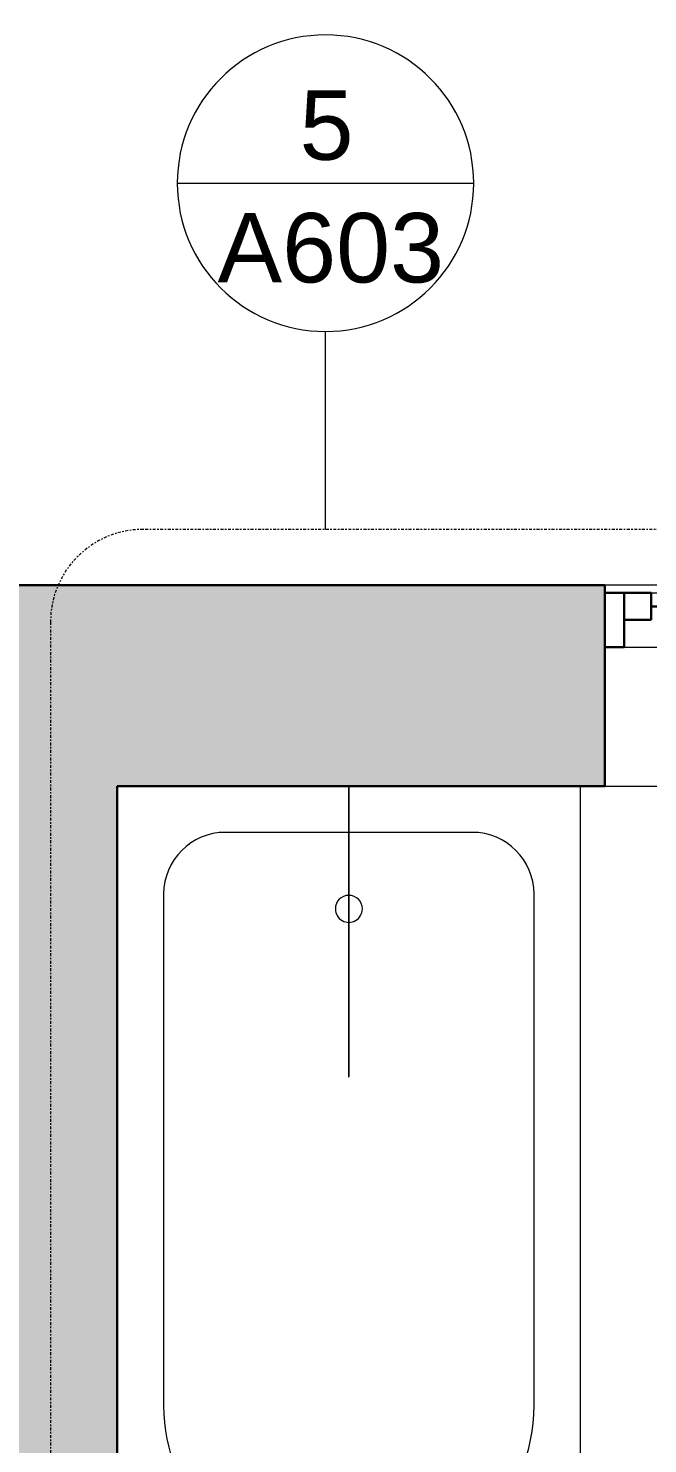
# Model space of a CAD drawing. Header units: inches. Extents: x -545 to 1083, y -2066 to -1239.
# Drawn here: x 691 to 731.1, y -1740.6 to -1648.9 of the extents above; entities that cross this region are included whole.
import ezdxf

# ---------------------------------------------------------------- set-up
doc = ezdxf.new("R2010")
doc.units = ezdxf.units.IN
doc.header["$MEASUREMENT"] = 0
doc.linetypes.add('Dash Dot 3_16_', pattern=[0.3125, 0.1875, -0.0625, 0, -0.0625])
doc.linetypes.add('IMPORT-HIDDEN', pattern=[0.5625, 0.375, -0.1875])
for name, color, linetype, lineweight in [('A-ANNO-SYMB', 150, 'Continuous', 9), ('A-GLAZ', 151, 'Continuous', 18), ('A-WALL', 113, 'Continuous', 18), ('A-WALL-PATT', 111, 'Continuous', 18), ('G-IMPT', 8, 'Continuous', 9), ('I-WALL', 2, 'Continuous', 18), ('P-SANR-FIXT', 6, 'Continuous', 9)]:
    doc.layers.add(name, color=color, linetype=linetype, lineweight=lineweight)
doc.styles.add('Swis721 Lt BT', font='swissl.ttf', dxfattribs={"height": 4.5})

# ---------------------------------------------------------------- blocks, each defined once
blk = doc.blocks.new('Tub-Rectangular-3D - Tub-Rectangular-3D 4_ 6 1_8_-5224352-2ND FLOOR - CONSTRUCTION')
at = {"layer": 'P-SANR-FIXT'}
for p, q in [((10.4, 36), (-43.725, 36)), ((10.4, 6), (10.4, 36)), ((-3.6, 33), (-36.725, 33)), ((-40.725, 29), (-40.725, 13)), ((7.4, 20), (7.4, 22)), ((-36.725, 9), (-3.6, 9))]:
    blk.add_line(p, q, dxfattribs=at)
for centre, radius, start, end in [((-36.725, 29), 4, 90, 180), ((-3.6, 22), 11, 360, 90), ((-35.768, 21), 0.875, 90, 270), ((-35.768, 21), 0.875, 270, 90), ((-3.6, 20), 11, 270, 0), ((-36.725, 13), 4, 180, 270)]:
    blk.add_arc(centre, radius, start, end, dxfattribs=at)
blk = doc.blocks.new('Window-Double-Hung - 18_ x 36_-5956772-2ND FLOOR - CONSTRUCTION')
at = {"layer": 'A-GLAZ', "color": 8, "lineweight": 30}
for p, q in [((-9, 6.5), (-9, -6.5)), ((9, -6.5), (9, 6.5)), ((-9, 6), (-6, 6)), ((-7.75, 6), (-7.75, 2.5)), ((-6, 6), (-6, 4.25)), ((6, 6), (9, 6)), ((6, 6), (6, 4.25)), ((7.75, 6), (7.75, 2.5)), ((-6, 5.125), (6, 5.125)), ((-7.75, 4.25), (-6, 4.25)), ((7.75, 4.25), (6, 4.25)), ((-9, 2.5), (-7.75, 2.5)), ((7.75, 2.5), (9, 2.5))]:
    blk.add_line(p, q, dxfattribs=at)
at = {"layer": 'A-GLAZ'}
for p, q in [((9, 6.5), (-9, 6.5)), ((-9, -6.5), (9, -6.5))]:
    blk.add_line(p, q, dxfattribs=at)
at = {"layer": 'A-GLAZ', "lineweight": 9}
for p, q in [((-6, 6), (6, 6)), ((-7.75, 2.5), (7.75, 2.5))]:
    blk.add_line(p, q, dxfattribs=at)
blk = doc.blocks.new('Family1 - Shower head - side view_dwg-V13-2ND FLOOR - CONSTRUCTION')
at = {"layer": 'G-IMPT'}
for p, q in [((114.065, 0), (119.762, 0)), ((114.065, 0), (114.104, 0)), ((114.065, 0), (119.762, 0)), ((119.723, 0), (114.104, 0)), ((116.244, 0), (116.245, 0)), ((116.244, 0), (116.303, 0)), ((116.284, 0), (116.244, 0)), ((116.245, 0), (116.244, 0)), ((116.244, 0), (116.244, 0)), ((116.244, 0), (116.244, 0)), ((116.245, 0), (116.246, 0)), ((116.245, 0), (116.245, 0)), ((116.245, 0), (116.245, 0)), ((116.245, 0), (116.245, 0)), ((116.245, 0), (116.245, 0)), ((116.245, 0), (116.245, 0)), ((116.245, 0), (116.245, 0)), ((116.245, 0), (116.245, 0)), ((116.245, 0), (116.245, 0)), ((116.246, 0), (116.245, 0)), ((116.246, 0), (116.246, 0)), ((116.246, 0), (116.246, 0)), ((116.303, 0), (116.304, 0)), ((116.304, 0), (116.303, 0)), ((116.304, 0), (116.303, 0)), ((116.343, 0), (116.303, 0)), ((116.307, 0), (116.304, 0)), ((116.31, 0), (116.306, 0)), ((116.319, 0), (116.306, 0)), ((116.313, 0), (116.308, 0)), ((116.319, 0), (116.311, 0)), ((116.318, 0), (116.319, 0)), ((116.441, 0), (116.441, 0)), ((116.442, 0), (116.441, 0)), ((116.442, 0), (116.441, 0)), ((116.441, 0), (116.441, 0)), ((116.441, 0), (116.441, 0)), ((116.441, 0), (116.442, 0)), ((116.441, 0), (116.442, 0)), ((116.441, 0), (116.441, 0)), ((116.441, 0), (116.441, 0)), ((116.444, 0), (116.441, 0)), ((116.441, 0), (116.441, 0)), ((116.441, 0), (117.386, 0)), ((116.461, 0), (116.441, 0)), ((116.441, 0), (116.465, 0)), ((116.441, 0), (116.465, 0)), ((116.442, 0), (116.442, 0)), ((116.442, 0), (116.442, 0)), ((116.442, 0), (116.442, 0)), ((116.442, 0), (116.442, 0)), ((116.442, 0), (116.442, 0)), ((116.442, 0), (116.443, 0)), ((116.443, 0), (116.442, 0)), ((116.442, 0), (116.443, 0)), ((116.443, 0), (116.442, 0)), ((116.444, 0), (116.443, 0)), ((116.444, 0), (116.443, 0)), ((116.443, 0), (116.444, 0)), ((116.443, 0), (116.444, 0)), ((116.444, 0), (116.443, 0)), ((116.444, 0), (116.443, 0)), ((116.445, 0), (116.443, 0)), ((116.444, 0), (116.444, 0)), ((116.444, 0), (116.445, 0)), ((116.444, 0), (116.444, 0)), ((116.444, 0), (116.444, 0)), ((116.444, 0), (116.444, 0)), ((116.444, 0), (116.444, 0)), ((116.445, 0), (116.444, 0)), ((116.444, 0), (116.444, 0)), ((116.444, 0), (116.445, 0)), ((116.445, 0), (116.444, 0)), ((116.448, 0), (116.445, 0)), ((116.445, 0), (116.446, 0)), ((116.445, 0), (116.445, 0)), ((116.445, 0), (116.445, 0)), ((116.449, 0), (116.446, 0)), ((116.447, 0), (116.446, 0)), ((116.446, 0), (116.447, 0)), ((116.448, 0), (116.446, 0)), ((116.447, 0), (116.448, 0)), ((116.448, 0), (116.447, 0)), ((116.447, 0), (116.447, 0)), ((116.447, 0), (116.447, 0)), ((116.447, 0), (116.448, 0)), ((116.448, 0), (116.447, 0)), ((116.449, 0), (116.447, 0)), ((116.447, 0), (116.454, 0)), ((116.448, 0), (116.449, 0)), ((116.448, 0), (116.449, 0)), ((116.449, 0), (116.448, 0)), ((116.448, 0), (116.448, 0)), ((116.448, 0), (116.448, 0)), ((116.449, 0), (116.448, 0)), ((116.448, 0), (116.448, 0)), ((116.448, 0), (116.448, 0)), ((116.448, 0), (116.449, 0)), ((116.449, 0), (116.448, 0)), ((116.448, 0), (116.448, 0)), ((116.448, 0), (116.448, 0)), ((116.448, 0), (116.449, 0)), ((116.449, 0), (116.45, 0)), ((116.451, 0), (116.449, 0)), ((116.451, 0), (116.449, 0)), ((116.449, 0), (116.451, 0)), ((116.451, 0), (116.449, 0)), ((116.449, 0), (116.451, 0)), ((116.455, 0), (116.449, 0)), ((116.449, 0), (116.455, 0)), ((116.454, 0), (116.449, 0)), ((116.45, 0), (116.452, 0)), ((116.452, 0), (116.451, 0)), ((116.452, 0), (116.451, 0)), ((116.451, 0), (116.452, 0)), ((116.451, 0), (116.452, 0)), ((116.454, 0), (116.452, 0)), ((116.452, 0), (116.453, 0)), ((116.453, 0), (116.452, 0)), ((116.452, 0), (116.453, 0)), ((116.452, 0), (116.453, 0)), ((116.453, 0), (116.452, 0)), ((116.453, 0), (116.453, 0)), ((116.454, 0), (116.453, 0)), ((116.454, 0), (116.453, 0)), ((116.453, 0), (116.453, 0)), ((116.453, 0), (116.455, 0)), ((116.455, 0), (116.453, 0)), ((116.453, 0), (116.455, 0)), ((116.453, 0), (116.455, 0)), ((116.455, 0), (116.453, 0)), ((116.456, 0), (116.454, 0)), ((116.454, 0), (116.456, 0)), ((116.456, 0), (116.454, 0)), ((116.455, 0), (116.456, 0)), ((116.455, 0), (116.457, 0)), ((116.455, 0), (116.455, 0)), ((116.455, 0), (116.455, 0)), ((116.456, 0), (116.455, 0)), ((116.455, 0), (116.456, 0)), ((116.455, 0), (116.455, 0)), ((116.455, 0), (116.455, 0)), ((116.456, 0), (116.455, 0)), ((116.455, 0), (116.456, 0)), ((116.456, 0), (116.455, 0)), ((116.455, 0), (116.456, 0)), ((116.455, 0), (116.457, 0)), ((116.456, 0), (116.456, 0)), ((116.456, 0), (116.457, 0)), ((116.456, 0), (116.457, 0)), ((116.457, 0), (116.456, 0)), ((116.457, 0), (116.456, 0)), ((116.456, 0), (116.457, 0)), ((116.457, 0), (116.456, 0)), ((116.456, 0), (116.457, 0)), ((116.456, 0), (116.458, 0)), ((116.458, 0), (116.456, 0)), ((116.456, 0), (116.458, 0)), ((116.457, 0), (116.458, 0)), ((116.458, 0), (116.457, 0)), ((116.457, 0), (116.458, 0)), ((116.457, 0), (116.457, 0)), ((116.457, 0), (116.457, 0)), ((116.457, 0), (116.459, 0)), ((116.459, 0), (116.458, 0)), ((116.458, 0), (116.459, 0)), ((116.459, 0), (116.458, 0)), ((116.459, 0), (116.459, 0)), ((116.459, 0), (116.459, 0)), ((116.46, 0), (116.459, 0)), ((116.461, 0), (116.459, 0)), ((116.459, 0), (116.459, 0)), ((116.459, 0), (116.459, 0)), ((116.463, 0), (116.461, 0)), ((116.461, 0), (116.463, 0)), ((116.462, 0), (116.463, 0)), ((116.463, 0), (116.463, 0)), ((116.463, 0), (116.463, 0)), ((116.463, 0), (116.464, 0)), ((116.466, 0), (116.463, 0)), ((116.463, 0), (116.467, 0)), ((116.464, 0), (116.465, 0)), ((116.465, 0), (116.466, 0)), ((117.362, 0), (116.465, 0)), ((116.466, 0), (116.473, 0)), ((116.47, 0), (116.467, 0)), ((116.47, 0), (116.467, 0)), ((116.467, 0), (116.476, 0)), ((116.47, 0), (116.467, 0)), ((116.47, 0), (116.473, 0)), ((116.47, 0), (116.473, 0)), ((116.47, 0), (116.474, 0)), ((116.474, 0), (116.47, 0)), ((116.473, 0), (116.478, 0)), ((116.478, 0), (116.473, 0)), ((116.485, 0), (116.476, 0)), ((116.488, 0), (116.478, 0)), ((116.478, 0), (116.481, 0)), ((116.482, 0), (116.481, 0)), ((116.482, 0), (116.481, 0)), ((116.484, 0), (116.482, 0)), ((116.484, 0), (116.482, 0)), ((116.487, 0), (116.484, 0)), ((116.487, 0), (116.484, 0)), ((116.485, 0), (116.492, 0)), ((116.487, 0), (116.49, 0)), ((116.492, 0), (116.488, 0)), ((116.49, 0), (116.491, 0)), ((116.49, 0), (116.492, 0)), ((116.491, 0), (116.493, 0)), ((116.492, 0), (116.494, 0)), ((116.493, 0), (116.493, 0)), ((116.493, 0), (116.497, 0)), ((116.494, 0), (116.496, 0)), ((116.496, 0), (116.497, 0)), ((116.497, 0), (116.497, 0)), ((117.319, 0), (116.507, 0)), ((118.291, 0), (116.507, 0)), ((118.291, 0), (116.507, 0)), ((117.319, 0), (116.507, 0)), ((116.511, 0), (117.316, 0)), ((116.539, 0), (116.511, 0)), ((116.539, 0), (116.511, 0)), ((116.539, 0), (116.536, 0)), ((116.539, 0), (117.288, 0)), ((117.102, 0), (116.725, 0)), ((117.316, 0), (117.288, 0)), ((117.316, 0), (117.288, 0)), ((117.291, 0), (117.288, 0)), ((117.291, 0), (117.288, 0)), ((118.291, 0), (117.319, 0)), ((118.291, 0), (117.319, 0)), ((117.362, 0), (117.386, 0)), ((117.362, 0), (117.386, 0)), ((117.386, 0), (117.366, 0)), ((117.524, 0), (117.484, 0)), ((117.524, 0), (117.583, 0)), ((117.583, 0), (117.543, 0)), ((119.723, 0), (119.762, 0)), ((125.893, 0), (125.823, 0)), ((125.823, 0), (125.893, 0)), ((125.903, 0), (125.823, 0)), ((125.823, 0), (125.903, 0)), ((125.823, 0), (125.853, 0)), ((125.853, 0), (125.823, 0)), ((125.835, 0), (125.823, 0)), ((126.801, 0), (125.823, 0)), ((125.823, 0), (125.854, 0)), ((126.65, 0), (125.835, 0)), ((125.854, 0), (125.863, 0)), ((127.504, 0), (125.893, 0)), ((125.893, 0), (127.615, 0)), ((126.801, 0), (125.903, 0)), ((127.512, 0), (125.903, 0)), ((126.801, 0), (126.65, 0)), ((132.519, 0), (126.801, 0)), ((132.519, 0), (126.801, 0)), ((127.504, 0), (127.615, 0)), ((127.504, 0), (127.574, 0)), ((127.803, 0), (127.512, 0)), ((127.53, 0), (127.52, 0)), ((127.52, 0), (127.53, 0)), ((127.52, 0), (127.53, 0)), ((127.53, 0), (127.52, 0)), ((127.52, 0), (127.53, 0)), ((127.53, 0), (127.52, 0)), ((127.53, 0), (127.52, 0)), ((127.53, 0), (127.61, 0)), ((127.61, 0), (127.53, 0)), ((127.61, 0), (127.53, 0)), ((127.53, 0), (127.61, 0)), ((127.53, 0), (127.61, 0)), ((127.53, 0), (127.61, 0)), ((127.553, 0), (127.544, 0)), ((127.574, 0), (127.544, 0)), ((127.544, 0), (127.56, 0)), ((127.544, 0), (127.581, 0)), ((127.556, 0), (127.553, 0)), ((127.561, 0), (127.556, 0)), ((127.56, 0), (127.567, 0)), ((127.565, 0), (127.561, 0)), ((127.568, 0), (127.565, 0)), ((127.567, 0), (127.573, 0)), ((127.571, 0), (127.568, 0)), ((127.572, 0), (127.571, 0)), ((127.574, 0), (127.572, 0)), ((127.573, 0), (127.581, 0)), ((127.574, 0), (127.686, 0)), ((127.803, 0), (127.581, 0)), ((127.62, 0), (127.61, 0)), ((127.61, 0), (127.62, 0)), ((127.618, 0), (127.61, 0)), ((127.618, 0), (127.61, 0)), ((127.61, 0), (127.618, 0)), ((127.686, 0), (127.615, 0)), ((127.62, 0), (127.618, 0)), ((127.62, 0), (127.618, 0)), ((127.618, 0), (127.62, 0)), ((127.62, 0), (128.42, 0)), ((127.62, 0), (127.98, 0)), ((127.98, 0), (127.62, 0)), ((127.62, 0), (127.98, 0)), ((127.657, 0), (127.686, 0)), ((127.657, 0), (127.667, 0)), ((127.667, 0), (127.67, 0)), ((127.67, 0), (127.675, 0)), ((127.675, 0), (127.679, 0)), ((127.679, 0), (127.682, 0)), ((127.682, 0), (127.684, 0)), ((127.684, 0), (127.686, 0)), ((127.686, 0), (127.687, 0)), ((127.687, 0), (127.686, 0)), ((127.687, 0), (127.687, 0)), ((128.413, 0), (127.803, 0)), ((128.061, 0), (127.98, 0)), ((127.98, 0), (128.02, 0)), ((128.02, 0), (127.98, 0)), ((127.992, 0), (127.98, 0)), ((127.993, 0), (127.997, 0)), ((128.002, 0), (127.995, 0)), ((128.006, 0), (128.002, 0)), ((128.004, 0), (128.008, 0)), ((128.011, 0), (128.006, 0)), ((128.014, 0), (128.011, 0)), ((128.013, 0), (128.016, 0)), ((128.018, 0), (128.014, 0)), ((128.016, 0), (128.019, 0)), ((128.019, 0), (128.02, 0)), ((128.02, 0), (128.019, 0)), ((128.061, 0), (128.42, 0)), ((128.992, 0), (128.413, 0)), ((129.139, 0), (128.413, 0)), ((129.14, 0), (128.414, 0)), ((128.421, 0), (128.456, 0)), ((128.456, 0), (128.421, 0)), ((128.421, 0), (128.456, 0)), ((128.456, 0), (128.421, 0)), ((128.456, 0), (128.486, 0)), ((128.486, 0), (128.456, 0)), ((128.456, 0), (128.486, 0)), ((128.456, 0), (128.486, 0)), ((128.486, 0), (128.456, 0)), ((128.486, 0), (128.456, 0)), ((128.456, 0), (128.459, 0)), ((128.456, 0), (128.486, 0)), ((128.459, 0), (128.465, 0)), ((128.465, 0), (128.475, 0)), ((128.475, 0), (128.486, 0)), ((128.926, 0), (128.486, 0)), ((128.926, 0), (128.486, 0)), ((128.486, 0), (129.936, 0)), ((128.486, 0), (129.936, 0)), ((128.817, 0), (128.677, 0)), ((128.817, 0), (129.413, 0)), ((128.874, 0), (128.858, 0)), ((128.926, 0), (128.986, 0)), ((128.926, 0), (128.956, 0)), ((128.926, 0), (128.935, 0)), ((128.956, 0), (128.926, 0)), ((129.936, 0), (128.986, 0)), ((129.139, 0), (128.992, 0)), ((129.19, 0), (129.075, 0)), ((129.139, 0), (129.413, 0)), ((129.139, 0), (129.14, 0)), ((129.14, 0), (129.414, 0)), ((129.413, 0), (132.519, 0)), ((129.413, 0), (132.519, 0)), ((129.936, 0), (129.966, 0)), ((129.936, 0), (129.966, 0)), ((129.966, 0), (129.936, 0)), ((129.936, 0), (129.966, 0)), ((130.113, 0), (130.063, 0)), ((130.063, 0), (130.113, 0)), ((130.113, 0), (130.063, 0)), ((130.063, 0), (130.113, 0)), ((130.113, 0), (130.143, 0)), ((130.113, 0), (130.143, 0)), ((130.143, 0), (130.113, 0)), ((130.113, 0), (130.143, 0)), ((130.113, 0), (130.143, 0)), ((130.143, 0), (130.113, 0)), ((132.313, 0), (130.143, 0)), ((130.143, 0), (132.313, 0)), ((130.143, 0), (132.313, 0)), ((130.143, 0), (132.313, 0)), ((132.313, 0), (132.209, 0)), ((132.373, 0), (132.313, 0)), ((132.313, 0), (132.373, 0)), ((132.313, 0), (132.373, 0)), ((132.373, 0), (132.313, 0)), ((132.418, 0), (132.313, 0)), ((132.373, 0), (132.913, 0)), ((132.373, 0), (132.913, 0)), ((132.519, 0), (132.524, 0)), ((132.519, 0), (132.524, 0)), ((132.619, 0), (132.519, 0)), ((132.522, 0), (132.519, 0)), ((132.519, 0), (132.524, 0)), ((132.524, 0), (132.522, 0)), ((132.524, 0), (132.538, 0)), ((132.524, 0), (132.538, 0)), ((132.529, 0), (132.524, 0)), ((132.524, 0), (132.538, 0)), ((132.534, 0), (132.529, 0)), ((132.541, 0), (132.534, 0)), ((132.538, 0), (132.56, 0)), ((132.538, 0), (132.56, 0)), ((132.538, 0), (132.56, 0)), ((132.548, 0), (132.541, 0)), ((132.557, 0), (132.548, 0)), ((132.566, 0), (132.557, 0)), ((132.56, 0), (132.59, 0)), ((132.56, 0), (132.58, 0)), ((132.56, 0), (132.58, 0)), ((132.576, 0), (132.566, 0)), ((132.586, 0), (132.576, 0)), ((132.58, 0), (132.59, 0)), ((132.58, 0), (132.59, 0)), ((132.597, 0), (132.586, 0)), ((132.59, 0), (132.593, 0)), ((132.59, 0), (132.626, 0)), ((132.59, 0), (132.626, 0)), ((132.593, 0), (132.626, 0)), ((132.619, 0), (132.597, 0)), ((132.613, 0), (132.673, 0)), ((132.673, 0), (132.613, 0)), ((132.619, 0), (132.759, 0)), ((132.619, 0), (132.913, 0)), ((132.619, 0), (132.913, 0)), ((132.626, 0), (132.668, 0)), ((132.626, 0), (132.668, 0)), ((132.626, 0), (132.668, 0)), ((132.668, 0), (132.713, 0)), ((132.668, 0), (132.713, 0)), ((132.668, 0), (132.713, 0)), ((132.673, 0), (132.913, 0)), ((132.913, 0), (132.673, 0)), ((132.713, 0), (132.759, 0)), ((132.713, 0), (132.759, 0)), ((132.713, 0), (132.759, 0)), ((132.913, 0), (132.759, 0)), ((132.913, 0), (132.759, 0))]:
    blk.add_line(p, q, dxfattribs=at)
at = {"layer": 'G-IMPT', "flags": 128}
for points in [[(116.687, 0), (116.431, 0), (116.244, 0)], [(116.244, 0), (116.574, 0), (116.687, 0)], [(116.244, 0), (116.244, 0), (116.244, 0)], [(116.284, 0), (116.402, 0), (116.694, 0), (117.133, 0)], [(116.284, 0), (116.303, 0), (116.418, 0), (116.916, 0), (116.913, 0), (116.285, 0)], [(117.524, 0), (117.323, 0), (116.917, 0), (116.913, 0), (116.504, 0), (116.303, 0)], [(116.313, 0), (116.304, 0), (116.304, 0)], [(116.304, 0), (116.304, 0), (116.319, 0)], [(116.304, 0), (116.319, 0), (116.318, 0), (116.319, 0)], [(116.318, 0), (116.318, 0), (116.304, 0), (116.304, 0), (116.304, 0)], [(116.304, 0), (116.304, 0), (116.308, 0), (116.318, 0), (116.319, 0)], [(116.913, 0), (116.916, 0), (117.169, 0), (117.425, 0), (117.478, 0), (117.524, 0), (117.478, 0), (117.425, 0), (117.169, 0), (116.913, 0), (116.305, 0), (116.349, 0), (116.402, 0), (116.658, 0), (116.913, 0), (116.916, 0)], [(116.344, 0), (116.917, 0), (117.291, 0), (117.395, 0), (117.398, 0), (117.484, 0), (117.398, 0), (117.394, 0), (117.291, 0), (116.913, 0), (116.917, 0), (116.536, 0), (116.434, 0), (116.429, 0), (116.343, 0)], [(116.444, 0), (116.441, 0), (116.444, 0)], [(116.442, 0), (116.442, 0), (116.441, 0), (116.441, 0)], [(116.444, 0), (116.448, 0), (116.441, 0)], [(116.441, 0), (116.441, 0), (116.443, 0)], [(116.443, 0), (116.444, 0), (116.441, 0), (116.445, 0), (116.444, 0), (116.441, 0)], [(116.725, 0), (116.52, 0), (116.441, 0)], [(116.463, 0), (116.459, 0), (116.454, 0), (116.453, 0), (116.451, 0), (116.453, 0), (116.457, 0), (116.46, 0), (116.466, 0), (116.459, 0), (116.457, 0), (116.451, 0)], [(116.453, 0), (116.454, 0), (116.461, 0), (116.463, 0)], [(116.461, 0), (116.498, 0), (116.519, 0), (116.781, 0), (116.519, 0), (116.498, 0), (116.461, 0)], [(116.47, 0), (116.473, 0), (116.47, 0), (116.473, 0)], [(116.481, 0), (116.487, 0), (116.49, 0)], [(116.781, 0), (117.046, 0), (117.308, 0), (117.329, 0), (117.366, 0), (117.329, 0), (117.327, 0), (117.308, 0), (117.046, 0)], [(116.916, 0), (117.409, 0), (117.524, 0), (117.542, 0), (117.524, 0), (117.409, 0), (116.916, 0)], [(117.386, 0), (117.307, 0), (117.102, 0)], [(117.543, 0), (117.425, 0), (117.133, 0)], [(117.14, 0), (117.253, 0), (117.583, 0)], [(117.583, 0), (117.396, 0), (117.14, 0)], [(127.657, 0), (127.615, 0), (125.893, 0), (125.853, 0)], [(125.853, 0), (125.869, 0), (125.893, 0)], [(127.504, 0), (125.903, 0), (125.893, 0), (125.903, 0), (127.504, 0), (127.513, 0), (127.521, 0), (127.531, 0), (127.512, 0)], [(127.531, 0), (127.544, 0), (127.544, 0)], [(127.98, 0), (127.62, 0), (127.618, 0), (127.61, 0)], [(127.61, 0), (127.618, 0), (127.62, 0), (127.98, 0)], [(127.62, 0), (127.98, 0), (128.02, 0), (128.061, 0)], [(128.061, 0), (128.02, 0), (127.98, 0)], [(128.613, 0), (128.413, 0), (128.613, 0), (128.677, 0), (128.81, 0), (128.874, 0)], [(128.456, 0), (128.486, 0), (128.926, 0)], [(128.986, 0), (129.936, 0), (128.986, 0), (128.926, 0), (128.486, 0), (128.926, 0)], [(128.677, 0), (128.659, 0), (128.613, 0)], [(128.926, 0), (128.956, 0), (128.986, 0)], [(128.986, 0), (128.956, 0), (128.926, 0)], [(132.519, 0), (131.063, 0), (129.413, 0)], [(132.519, 0), (129.414, 0), (129.413, 0)], [(129.413, 0), (132.188, 0), (132.205, 0), (132.209, 0)], [(132.313, 0), (132.339, 0), (132.355, 0), (132.373, 0)], [(132.313, 0), (132.339, 0), (132.355, 0), (132.373, 0)], [(132.418, 0), (132.422, 0), (132.438, 0), (132.519, 0)], [(132.519, 0), (132.544, 0), (132.549, 0), (132.619, 0)], [(132.619, 0), (132.544, 0), (132.541, 0), (132.519, 0)], [(132.913, 0), (132.673, 0), (132.637, 0), (132.613, 0)], [(132.613, 0), (132.637, 0), (132.673, 0)]]:
    blk.add_lwpolyline(points, dxfattribs=at)
for points in [[(116.465, 0), (116.511, 0)], [(116.507, 0), (116.519, 0)], [(117.319, 0), (117.308, 0)], [(117.362, 0), (117.316, 0)], [(118.291, 0), (132.253, 0), (132.613, 0), (132.253, 0)], [(118.291, 0), (132.253, 0), (132.613, 0), (132.253, 0)], [(127.61, 0), (127.53, 0)], [(127.62, 0), (128.42, 0)], [(127.803, 0), (128.413, 0)], [(128.42, 0), (128.061, 0), (127.98, 0), (128.061, 0)], [(128.926, 0), (128.486, 0)], [(129.983, 0), (129.966, 0)], [(129.983, 0), (129.966, 0)], [(129.983, 0), (130.063, 0)], [(129.983, 0), (130.063, 0)], [(132.913, 0), (132.373, 0)], [(132.913, 0), (132.373, 0)], [(132.913, 0), (132.673, 0)]]:
    blk.add_lwpolyline(points, close=True, dxfattribs=at)
at = {"layer": 'G-IMPT'}
for points, knots in [([(116.304, 0), (116.304, 0), (116.304, 0), (116.304, 0), (116.304, 0), (116.304, 0), (116.304, 0), (116.304, 0), (116.304, 0), (116.304, 0), (116.304, 0), (116.304, 0), (116.304, 0), (116.304, 0), (116.304, 0), (116.304, 0), (116.304, 0)], [0, 0, 0, 0, 0.2, 0.3, 0.35, 0.4, 0.45, 0.5, 0.55, 0.6, 0.7, 0.75, 0.8, 0.85, 0.9, 1, 1, 1, 1]), ([(116.304, 0), (116.304, 0), (116.304, 0), (116.304, 0), (116.304, 0), (116.304, 0), (116.304, 0), (116.304, 0), (116.304, 0), (116.304, 0), (116.304, 0), (116.304, 0), (116.304, 0), (116.304, 0), (116.304, 0), (116.304, 0), (116.304, 0)], [0, 0, 0, 0, 0.2, 0.3, 0.35, 0.4, 0.45, 0.5, 0.55, 0.6, 0.7, 0.75, 0.8, 0.85, 0.9, 1, 1, 1, 1]), ([(116.304, 0), (116.304, 0), (116.304, 0), (116.304, 0), (116.304, 0), (116.304, 0), (116.304, 0), (116.304, 0), (116.304, 0), (116.304, 0), (116.304, 0)], [0, 0, 0, 0, 0.1, 0.2, 0.25, 0.3, 0.35, 0.4, 0.45, 0.5, 0.5, 0.5, 0.5]), ([(116.304, 0), (116.304, 0), (116.304, 0), (116.304, 0), (116.304, 0), (116.304, 0), (116.304, 0), (116.304, 0), (116.304, 0), (116.304, 0), (116.304, 0)], [0, 0, 0, 0, 0.1, 0.2, 0.25, 0.3, 0.35, 0.4, 0.45, 0.5, 0.5, 0.5, 0.5]), ([(116.317, 0), (116.317, 0), (116.317, 0), (116.318, 0), (116.318, 0), (116.318, 0), (116.318, 0), (116.318, 0), (116.318, 0), (116.318, 0), (116.318, 0), (116.318, 0), (116.318, 0), (116.318, 0), (116.318, 0), (116.318, 0), (116.318, 0)], [0, 0, 0, 0, 0.2, 0.3, 0.35, 0.4, 0.45, 0.5, 0.55, 0.6, 0.7, 0.75, 0.8, 0.85, 0.9, 1, 1, 1, 1]), ([(116.317, 0), (116.317, 0), (116.317, 0), (116.318, 0), (116.318, 0), (116.318, 0), (116.318, 0), (116.318, 0), (116.318, 0), (116.318, 0), (116.318, 0), (116.318, 0), (116.318, 0), (116.318, 0), (116.318, 0), (116.318, 0), (116.318, 0)], [0, 0, 0, 0, 0.2, 0.3, 0.35, 0.4, 0.45, 0.5, 0.55, 0.6, 0.7, 0.75, 0.8, 0.85, 0.9, 1, 1, 1, 1]), ([(116.318, 0), (116.318, 0), (116.318, 0), (116.318, 0), (116.318, 0), (116.318, 0), (116.318, 0), (116.318, 0), (116.318, 0), (116.318, 0), (116.318, 0), (116.318, 0), (116.318, 0), (116.318, 0), (116.318, 0), (116.318, 0), (116.318, 0), (116.318, 0), (116.318, 0), (116.318, 0)], [0, 0, 0, 0, 0.1, 0.2, 0.25, 0.3, 0.35, 0.4, 0.45, 0.5, 0.55, 0.6, 0.7, 0.75, 0.8, 0.85, 0.9, 0.95, 1, 1, 1, 1]), ([(116.318, 0), (116.318, 0), (116.318, 0), (116.318, 0), (116.318, 0), (116.318, 0), (116.318, 0), (116.318, 0), (116.318, 0), (116.318, 0), (116.318, 0), (116.318, 0), (116.318, 0), (116.318, 0), (116.318, 0), (116.318, 0), (116.318, 0), (116.318, 0), (116.318, 0), (116.318, 0)], [0, 0, 0, 0, 0.1, 0.2, 0.25, 0.3, 0.35, 0.4, 0.45, 0.5, 0.55, 0.6, 0.7, 0.75, 0.8, 0.85, 0.9, 0.95, 1, 1, 1, 1]), ([(116.384, 0), (116.384, 0), (116.384, 0), (116.384, 0), (116.383, 0), (116.383, 0), (116.383, 0), (116.382, 0), (116.381, 0), (116.379, 0), (116.376, 0), (116.373, 0), (116.369, 0), (116.364, 0), (116.359, 0), (116.353, 0), (116.348, 0), (116.343, 0), (116.339, 0), (116.336, 0), (116.333, 0), (116.331, 0), (116.329, 0), (116.328, 0), (116.328, 0), (116.327, 0), (116.327, 0), (116.327, 0), (116.327, 0), (116.327, 0), (116.326, 0), (116.326, 0), (116.326, 0), (116.326, 0), (116.326, 0)], [0, 0, 0, 0, 0.021739, 0.043478, 0.065217, 0.086957, 0.108696, 0.130435, 0.173913, 0.217391, 0.26087, 0.304348, 0.347826, 0.391304, 0.434783, 0.478261, 0.521739, 0.565217, 0.608696, 0.652174, 0.695652, 0.73913, 0.782609, 0.826087, 0.869565, 0.891304, 0.913043, 0.934783, 0.945652, 0.956522, 0.967391, 0.978261, 0.98913, 1, 1, 1, 1]), ([(116.326, 0), (116.326, 0), (116.326, 0), (116.326, 0), (116.326, 0), (116.327, 0), (116.327, 0), (116.327, 0), (116.327, 0), (116.328, 0), (116.329, 0), (116.331, 0), (116.333, 0), (116.335, 0), (116.339, 0), (116.343, 0), (116.348, 0), (116.353, 0), (116.358, 0), (116.364, 0), (116.368, 0), (116.372, 0), (116.375, 0), (116.378, 0), (116.38, 0), (116.382, 0), (116.382, 0), (116.383, 0), (116.383, 0), (116.383, 0), (116.384, 0), (116.384, 0), (116.384, 0), (116.384, 0), (116.384, 0), (116.384, 0)], [0, 0, 0, 0, 0.01087, 0.021739, 0.032609, 0.043478, 0.065217, 0.086957, 0.130435, 0.173913, 0.217391, 0.26087, 0.304348, 0.347826, 0.391304, 0.434783, 0.478261, 0.521739, 0.565217, 0.608696, 0.652174, 0.695652, 0.73913, 0.782609, 0.826087, 0.869565, 0.891304, 0.913043, 0.934783, 0.945652, 0.956522, 0.967391, 0.978261, 0.98913, 1, 1, 1, 1]), ([(116.375, 0), (116.375, 0), (116.375, 0), (116.374, 0), (116.374, 0), (116.374, 0), (116.373, 0), (116.372, 0), (116.371, 0), (116.369, 0), (116.367, 0), (116.363, 0), (116.36, 0), (116.356, 0), (116.352, 0), (116.348, 0), (116.344, 0), (116.34, 0), (116.337, 0), (116.335, 0), (116.334, 0), (116.333, 0), (116.332, 0), (116.332, 0), (116.332, 0), (116.332, 0), (116.332, 0), (116.331, 0), (116.331, 0), (116.331, 0), (116.331, 0)], [0, 0, 0, 0, 0.02381, 0.047619, 0.071429, 0.095238, 0.142857, 0.190476, 0.238095, 0.285714, 0.333333, 0.380952, 0.428571, 0.47619, 0.52381, 0.571429, 0.619048, 0.666667, 0.714286, 0.761905, 0.809524, 0.857143, 0.904762, 0.928571, 0.940476, 0.952381, 0.964286, 0.97619, 0.988095, 1, 1, 1, 1]), ([(116.331, 0), (116.331, 0), (116.331, 0), (116.331, 0), (116.331, 0), (116.331, 0), (116.332, 0), (116.332, 0), (116.332, 0), (116.332, 0), (116.332, 0), (116.332, 0), (116.333, 0), (116.333, 0), (116.334, 0), (116.335, 0), (116.337, 0), (116.339, 0), (116.342, 0), (116.345, 0), (116.348, 0), (116.352, 0), (116.356, 0), (116.36, 0), (116.364, 0), (116.367, 0), (116.369, 0), (116.371, 0), (116.372, 0), (116.373, 0), (116.374, 0), (116.374, 0), (116.374, 0), (116.374, 0), (116.375, 0), (116.375, 0), (116.375, 0), (116.375, 0)], [0, 0, 0, 0, 0.01, 0.02, 0.03, 0.04, 0.05, 0.06, 0.08, 0.1, 0.12, 0.16, 0.2, 0.24, 0.28, 0.32, 0.36, 0.4, 0.44, 0.48, 0.52, 0.56, 0.6, 0.64, 0.68, 0.72, 0.76, 0.8, 0.84, 0.88, 0.92, 0.94, 0.96, 0.97, 0.98, 0.99, 1, 1, 1, 1]), ([(116.913, 0), (116.893, 0), (116.862, 0), (116.822, 0), (116.791, 0), (116.766, 0), (116.746, 0), (116.731, 0), (116.717, 0), (116.706, 0), (116.698, 0), (116.692, 0), (116.688, 0), (116.687, 0), (116.687, 0)], [0, 0, 0, 0, 0.250083, 0.375128, 0.500168, 0.625194, 0.687715, 0.750232, 0.812736, 0.8752, 0.906454, 0.937688, 0.968878, 1, 1, 1, 1]), ([(116.687, 0), (116.687, 0), (116.689, 0), (116.694, 0), (116.7, 0), (116.708, 0), (116.72, 0), (116.735, 0), (116.749, 0), (116.769, 0), (116.794, 0), (116.824, 0), (116.864, 0), (116.894, 0), (116.913, 0)], [0, 0, 0, 0, 0.030973, 0.062142, 0.093379, 0.124637, 0.187124, 0.249642, 0.312168, 0.374698, 0.499749, 0.624809, 0.749872, 1, 1, 1, 1]), ([(116.781, 0), (116.776, 0), (116.765, 0), (116.752, 0), (116.742, 0), (116.734, 0), (116.728, 0), (116.725, 0), (116.725, 0)], [0, 0, 0, 0, 0.250895, 0.501694, 0.627133, 0.752503, 0.877526, 1, 1, 1, 1]), ([(117.14, 0), (117.14, 0), (117.139, 0), (117.135, 0), (117.13, 0), (117.122, 0), (117.111, 0), (117.097, 0), (117.082, 0), (117.062, 0), (117.037, 0), (117.007, 0), (116.967, 0), (116.937, 0), (116.917, 0)], [0, 0, 0, 0, 0.031125, 0.062316, 0.093551, 0.124804, 0.187268, 0.249772, 0.312288, 0.374809, 0.499834, 0.624874, 0.749918, 1, 1, 1, 1]), ([(116.917, 0), (116.936, 0), (116.966, 0), (117.005, 0), (117.035, 0), (117.059, 0), (117.079, 0), (117.093, 0), (117.107, 0), (117.119, 0), (117.127, 0), (117.133, 0), (117.138, 0), (117.14, 0), (117.14, 0)], [0, 0, 0, 0, 0.250126, 0.375189, 0.500248, 0.625297, 0.687827, 0.750353, 0.81287, 0.875357, 0.906614, 0.937851, 0.96902, 1, 1, 1, 1]), ([(117.102, 0), (117.102, 0), (117.099, 0), (117.093, 0), (117.085, 0), (117.075, 0), (117.062, 0), (117.051, 0), (117.046, 0)], [0, 0, 0, 0, 0.122474, 0.247497, 0.372867, 0.498306, 0.749105, 1, 1, 1, 1]), ([(127.512, 0), (127.517, 0), (127.526, 0), (127.538, 0), (127.548, 0), (127.556, 0), (127.561, 0), (127.566, 0), (127.57, 0), (127.573, 0), (127.576, 0), (127.577, 0), (127.578, 0), (127.579, 0), (127.58, 0), (127.581, 0), (127.581, 0), (127.581, 0), (127.581, 0), (127.581, 0), (127.581, 0), (127.581, 0)], [0, 0, 0, 0, 0.194032, 0.381185, 0.553778, 0.632598, 0.705425, 0.771554, 0.830284, 0.881003, 0.923248, 0.941054, 0.956575, 0.969765, 0.9806, 0.989062, 0.995129, 0.997258, 0.998782, 0.999696, 1, 1, 1, 1]), ([(127.98, 0), (127.98, 0), (127.98, 0), (127.98, 0), (127.98, 0), (127.98, 0), (127.98, 0), (127.98, 0), (127.98, 0), (127.98, 0), (127.98, 0), (127.98, 0)], [0.95454545, 0.95454545, 0.95454545, 0.95454545, 0.95678676, 0.9698708, 0.9806208, 0.98901886, 0.9950481, 0.99717015, 0.99869613, 0.99962918, 1, 1, 1, 1]), ([(127.98, 0), (127.98, 0), (127.98, 0), (127.98, 0), (127.98, 0), (127.98, 0), (127.98, 0), (127.98, 0), (127.98, 0), (127.98, 0), (127.98, 0), (127.98, 0)], [0.95454545, 0.95454545, 0.95454545, 0.95454545, 0.95678927, 0.96987274, 0.98062216, 0.98901969, 0.9950485, 0.99717038, 0.99869623, 0.99962921, 1, 1, 1, 1]), ([(127.98, 0), (127.98, 0), (127.98, 0), (127.98, 0), (127.98, 0), (127.98, 0), (127.98, 0), (127.98, 0), (127.98, 0), (127.98, 0), (127.98, 0), (127.98, 0)], [0.95454545, 0.95454545, 0.95454545, 0.95454545, 0.95678905, 0.96987255, 0.98062201, 0.98901959, 0.99504845, 0.99717035, 0.99869622, 0.9996292, 1, 1, 1, 1]), ([(128.061, 0), (128.061, 0), (128.061, 0), (128.061, 0), (128.061, 0), (128.061, 0), (128.061, 0), (128.061, 0), (128.061, 0), (128.061, 0), (128.061, 0), (128.061, 0)], [0.95454545, 0.95454545, 0.95454545, 0.95454545, 0.95678927, 0.96987274, 0.98062216, 0.98901969, 0.9950485, 0.99717038, 0.99869623, 0.99962921, 1, 1, 1, 1]), ([(128.817, 0), (128.817, 0), (128.818, 0), (128.82, 0), (128.823, 0), (128.827, 0), (128.833, 0), (128.843, 0), (128.858, 0), (128.879, 0), (128.905, 0), (128.936, 0), (128.957, 0), (128.969, 0)], [0, 0, 0, 0, 0.004058, 0.016221, 0.036474, 0.064783, 0.1011, 0.145369, 0.257441, 0.400177, 0.572488, 0.773074, 1, 1, 1, 1]), ([(128.969, 0), (128.964, 0), (128.952, 0), (128.929, 0), (128.907, 0), (128.888, 0), (128.879, 0), (128.874, 0)], [0, 0, 0, 0, 0.272585, 0.528748, 0.769567, 0.885766, 1, 1, 1, 1]), ([(128.874, 0), (128.884, 0), (128.923, 0), (128.962, 0), (128.992, 0)], [0, 0, 0, 0, 0.235711, 1, 1, 1, 1]), ([(128.969, 0), (128.977, 0), (129.012, 0), (129.048, 0), (129.075, 0)], [0, 0, 0, 0, 0.231855, 1, 1, 1, 1]), ([(129.075, 0), (129.07, 0), (129.063, 0), (129.05, 0), (129.039, 0), (129.028, 0), (129.017, 0), (129.004, 0), (128.996, 0), (128.992, 0)], [0, 0, 0, 0, 0.296363, 0.432541, 0.560066, 0.679433, 0.791585, 0.89787, 1, 1, 1, 1]), ([(129.139, 0), (129.184, 0), (129.276, 0), (129.367, 0), (129.413, 0)], [0, 0, 0, 0, 0.491859, 1, 1, 1, 1]), ([(129.19, 0), (129.189, 0), (129.186, 0), (129.181, 0), (129.175, 0), (129.169, 0), (129.162, 0), (129.155, 0), (129.148, 0), (129.142, 0), (129.139, 0)], [0, 0, 0, 0, 0.171628, 0.331085, 0.476873, 0.608107, 0.724824, 0.827712, 0.918452, 1, 1, 1, 1]), ([(129.19, 0), (129.227, 0), (129.301, 0), (129.376, 0), (129.413, 0)], [0, 0, 0, 0, 0.491067, 1, 1, 1, 1])]:
    blk.add_open_spline(points, degree=3, knots=knots, dxfattribs=at)
at = {"layer": 'G-IMPT', "linetype": 'IMPORT-HIDDEN'}
for points, knots in [([(132.189, 0), (132.189, 0), (132.19, 0), (132.198, 0), (132.218, 0), (132.245, 0), (132.278, 0), (132.302, 0), (132.313, 0)], [0, 0, 0, 0, 0.090901, 0.272721, 0.454541, 0.63636, 0.81818, 1, 1, 1, 1]), ([(132.313, 0), (132.325, 0), (132.349, 0), (132.382, 0), (132.409, 0), (132.429, 0), (132.437, 0), (132.438, 0), (132.438, 0)], [0, 0, 0, 0, 0.181817, 0.363633, 0.54545, 0.727266, 0.909083, 1, 1, 1, 1])]:
    blk.add_open_spline(points, degree=3, knots=knots, dxfattribs=at)
blk = doc.blocks.new('Family1 - Family1-V14-2ND FLOOR - CONSTRUCTION')
at = {"extrusion": (0, 0, -1), "zscale": -1}
blk.add_blockref('Family1 - Shower head - side view_dwg-V13-2ND FLOOR - CONSTRUCTION', (-132.913, 0), dxfattribs=at)
blk = doc.blocks.new('Floor Plan - Callout Head-3511279-2ND FLOOR - CONSTRUCTION')
at = {"layer": 'A-ANNO-SYMB'}
blk.add_line((-0.2, 0), (0.2, 0), dxfattribs=at)
for start, end in [(360, 180), (180, 360)]:
    blk.add_arc((0, 0), 0.2, start, end, dxfattribs=at)

msp = doc.modelspace()

# ---------------------------------------------------------------- hatches: boundary and pattern name
at = {"layer": 'A-WALL-PATT', "lineweight": 9}
h = msp.add_hatch(color=7, dxfattribs=at)
h.paths.add_polyline_path([(746.312, -1697.969), (778.267, -1697.969), (778.267, -1684.969), (746.312, -1684.969)], flags=0)
h.paths.add_polyline_path([(684.723, -1697.969), (728.312, -1697.969), (728.312, -1684.969), (566.631, -1684.969), (566.631, -1697.969), (645.362, -1697.969)], flags=0)
h.paths.add_polyline_path([(531.381, -1697.969), (542.631, -1697.969), (542.631, -1684.969), (531.381, -1684.969)], flags=0)
msp.add_hatch(color=7, dxfattribs=at).paths.add_polyline_path([(684.723, -1914.91), (696.723, -1914.91), (696.723, -1697.969), (684.723, -1697.969), (684.723, -1846.616)], flags=0)

# ---------------------------------------------------------------- linework, layer by layer
at = {"layer": 'A-ANNO-SYMB'}
msp.add_line((710.21, -1681.349), (710.21, -1668.534), dxfattribs=at)
at = {"layer": 'A-ANNO-SYMB', "linetype": 'Dash Dot 3_16_'}
for p, q in [((801.095, -1681.349), (698.395, -1681.349)), ((692.395, -1687.349), (692.395, -1795.269))]:
    msp.add_line(p, q, dxfattribs=at)
msp.add_arc((698.395, -1687.349), 6, 90, 180, dxfattribs=at)
at = {"layer": 'A-WALL', "color": 8, "lineweight": 30}
for p, q in [((728.312, -1684.969), (566.631, -1684.969)), ((696.723, -1697.969), (728.312, -1697.969))]:
    msp.add_line(p, q, dxfattribs=at)
at = {"layer": 'I-WALL', "color": 8, "lineweight": 30}
msp.add_line((696.723, -1757.759), (696.723, -1697.969), dxfattribs=at)

# ---------------------------------------------------------------- block references
at = {"layer": 'A-ANNO-SYMB', "xscale": 47.99999999999997, "yscale": 47.99999999999997, "zscale": 47.99999999999997}
msp.add_blockref('Floor Plan - Callout Head-3511279-2ND FLOOR - CONSTRUCTION', (710.21, -1658.934), dxfattribs=at)
at = {"layer": 'A-GLAZ'}
msp.add_blockref('Window-Double-Hung - 18_ x 36_-5956772-2ND FLOOR - CONSTRUCTION', (737.312, -1691.469), dxfattribs=at)
at = {"layer": 'P-SANR-FIXT'}
for name, p, rotation in [('Tub-Rectangular-3D - Tub-Rectangular-3D 4_ 6 1_8_-5224352-2ND FLOOR - CONSTRUCTION', (690.723, -1741.694), 269.9999999999999), ('Family1 - Family1-V14-2ND FLOOR - CONSTRUCTION', (711.723, -1697.969), 270.0000000000006)]:
    msp.add_blockref(name, p, dxfattribs=dict(at, rotation=rotation))

# ---------------------------------------------------------------- texts
at = {"layer": 'A-ANNO-SYMB', "char_height": 4.5, "attachment_point": 1, "style": 'Swis721 Lt BT'}
for s, insert, width in [('5', (708.531, -1652.919), 4.0905), ('A603', (703.211, -1660.864), 16.968)]:
    msp.add_mtext(s, dxfattribs=dict(at, insert=insert, width=width))

doc.saveas('drawing.dxf')
